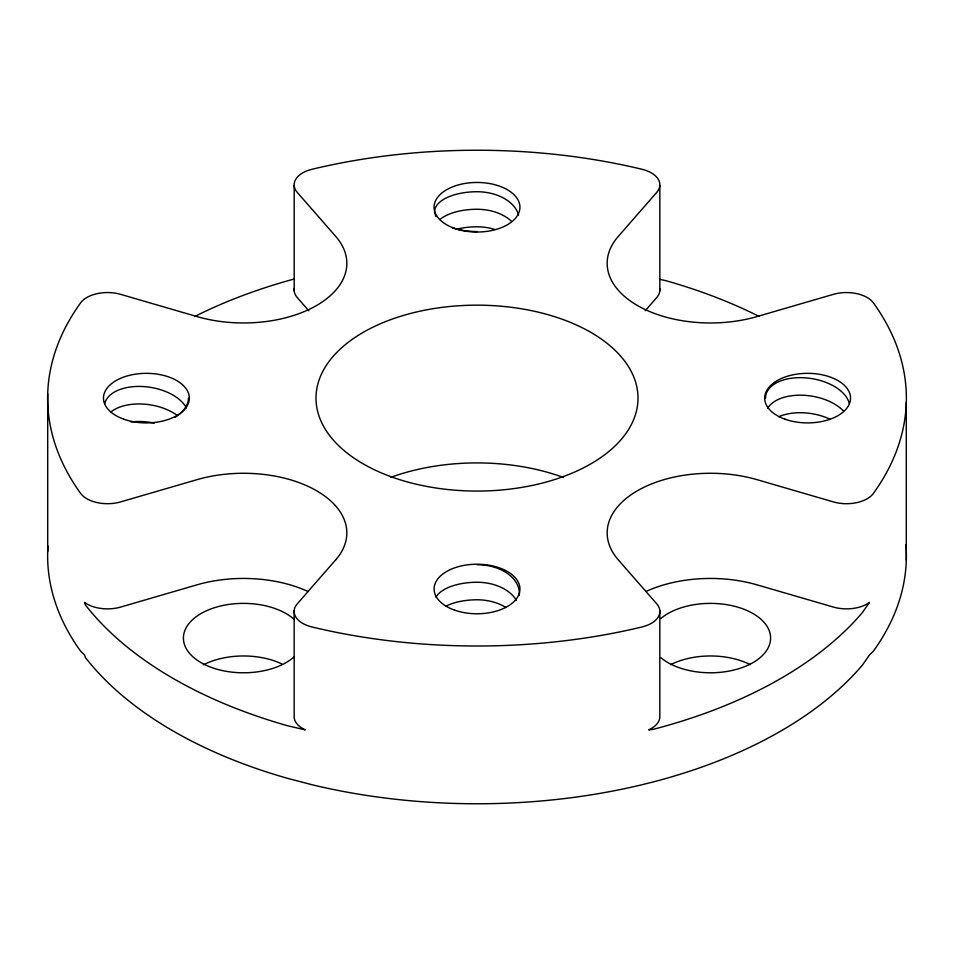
<?xml version="1.0" encoding="UTF-8"?>
<svg xmlns="http://www.w3.org/2000/svg" width="954" height="954" viewBox="0 0 954 954"><rect width="100%" height="100%" fill="white"/><g stroke="black" fill="none" stroke-linecap="round" stroke-linejoin="round"><path stroke-width="1.43" d="M645.226 310.73L656.853 297.421A29.157 16.838 0 0 0 659.763 288.502M659.619 279.248L666.441 280.834A429.36 247.885 0 0 1 758.859 316.299M308.834 310.813L297.183 297.481A29.216 16.862 0 0 1 294.237 288.537M906.3 402.361L906.3 560.129M659.834 185.625L659.834 290.791M659.822 610.572L659.822 715.75A29.216 16.862 0 0 1 648.684 729.87L653.132 729.369A429.36 247.885 0 0 0 862.309 612.671L869.44 602.439A29.157 16.838 0 0 1 833.593 607.126L756.737 584.766A103.306 59.637 0 0 0 646.156 591.408M294.178 185.66L294.178 290.839M294.166 610.62L294.166 715.786A29.157 16.838 0 0 0 305.28 729.87L287.559 725.755A429.36 247.885 0 0 1 85.431 604.979L84.548 602.415A29.216 16.862 0 0 0 120.514 607.114L197.514 584.683A103.306 59.637 0 0 1 308.059 591.516M47.7 393.871L47.7 551.639M203.309 664.878A60.114 34.702 0 0 1 281.847 663.936M670.722 664.64A60.114 34.702 0 0 1 750.226 664.64M905.918 544.555A429.36 247.885 0 0 1 873.447 651.069L869.44 655.016L862.309 665.248A429.36 247.885 0 0 1 653.132 781.958L641.815 784.772A429.36 247.885 0 0 1 312.125 784.76L287.559 778.333A429.36 247.885 0 0 1 85.431 657.568L84.548 655.004L80.53 651.033A429.36 247.885 0 0 1 47.974 545.974M390.77 477.37A161.011 92.955 0 0 1 563.325 477.405M194.783 316.478A429.36 247.885 0 0 1 293.665 279.14M294.285 656.686A60.114 34.702 0 0 1 204.251 664.354A60.114 34.702 0 0 1 204.251 611.812A60.114 34.702 0 0 1 294.285 619.492M660.752 618.586A60.114 34.702 0 0 1 750.226 612.051A60.114 34.702 0 0 1 750.226 664.115A60.114 34.702 0 0 1 660.752 657.592M765.549 398.128A42.405 24.279 8.9 0 1 804.973 377.82A42.405 24.279 8.9 0 1 849.334 403.781M767.612 408.312A42.405 24.279 8.9 0 1 802.338 395.218A42.405 24.279 8.9 0 1 843.121 410.625M778.822 416.731A42.405 24.279 8.9 0 1 830.147 419.259M456.596 229.246A42.405 19.903 0 0 1 477 226.79A42.405 28.668 0 0 1 495.031 229.52M477 231.536A42.405 19.903 0 0 1 452.101 227.732M435.966 216.582A42.405 19.903 0 0 1 435.382 215.354M434.964 214.125A42.405 19.903 0 0 1 477 191.73A42.405 28.668 0 0 1 518.618 215.02M511.272 221.078A42.405 28.668 0 0 0 477 209.26A42.405 19.903 0 0 0 439.877 219.575M110.879 411.997A42.405 24.279 8.9 0 1 177.05 415.252M104.666 403.864A42.405 24.279 8.9 0 1 142.432 386.501A42.405 24.279 8.9 0 1 186.388 407.883M130.901 421.978A42.405 24.279 8.9 0 1 154.274 423.123M188.451 398.128A42.405 24.279 -8.9 0 1 175.178 417.339M516.388 600.352A42.405 28.668 0 0 0 477 582.25A42.405 19.903 0 0 0 435.966 597.192M506.002 607.543A42.405 28.668 0 0 0 477 599.78A42.405 19.903 0 0 0 446.126 606.052M477 564.72A42.405 28.668 0 0 1 519.286 595.177M335.891 559.616L297.147 604.001A29.157 16.838 0 0 0 312.125 627.005A429.36 247.885 0 0 0 641.815 627.016L645.393 625.991A29.216 16.862 0 0 0 656.817 603.93L617.977 559.473A103.306 59.637 0 0 1 637.522 490.69A103.306 59.637 0 0 1 756.737 479.588L833.593 501.959A29.157 16.838 0 0 0 873.447 493.313A429.36 247.885 0 0 0 873.47 302.967L871.694 300.904A29.216 16.862 0 0 0 833.486 294.309L756.486 316.728A103.306 59.637 0 0 1 637.332 305.447A103.306 59.637 0 0 1 618.109 236.616L656.853 192.243A29.157 16.838 0 0 0 641.875 169.24A429.36 247.885 0 0 0 312.185 169.228L308.607 170.241A29.216 16.862 0 0 0 297.183 192.303L336.023 236.759A103.306 59.637 0 0 1 316.478 305.554A103.306 59.637 0 0 1 197.263 316.656L120.407 294.285A29.157 16.838 0 0 0 80.553 302.931A429.36 247.885 0 0 0 80.53 493.278L82.306 495.341A29.216 16.862 0 0 0 120.514 501.935L197.514 479.516A103.306 59.637 0 0 1 316.668 490.797A103.306 59.637 0 0 1 335.891 559.616M392.726 477.322A161.011 92.955 0 0 0 637.952 400.656A161.011 92.955 0 0 0 400.322 316.382A161.011 92.955 0 0 0 392.726 477.322M784.987 419.188A42.942 24.792 0 0 0 850.527 398.903A42.942 24.792 0 0 0 787.324 376.27A42.942 24.792 0 0 0 784.987 419.188M454.378 610.059A42.942 24.792 0 0 0 519.918 589.775A42.942 24.792 0 0 0 456.716 567.153A42.942 24.792 0 0 0 454.378 610.059M123.77 419.188A42.942 24.792 0 0 0 189.309 398.903A42.942 24.792 0 0 0 126.107 376.27A42.942 24.792 0 0 0 123.77 419.188M454.378 228.316A42.942 24.792 0 0 0 519.918 208.02A42.942 24.792 0 0 0 456.716 185.398A42.942 24.792 0 0 0 454.378 228.316"/></g></svg>
